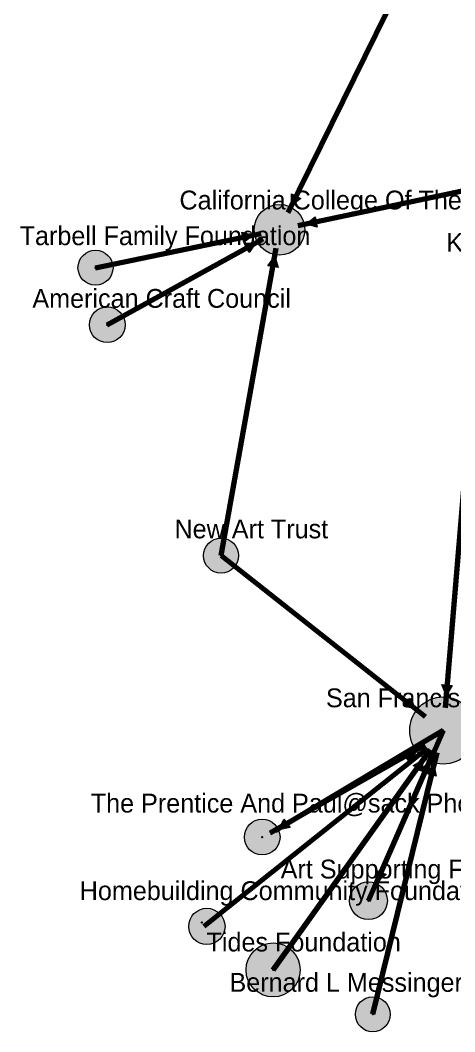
# Model space of a CAD drawing. Header units: millimetres. Extents: x -17.3 to 32.9, y -10.4 to 22.9.
# Drawn here: x -4.18 to 1.06, y -5.93 to 6.25 of the extents above; entities that cross this region are included whole.
import ezdxf

# ---------------------------------------------------------------- set-up
doc = ezdxf.new("R2010")
doc.units = ezdxf.units.MM
doc.header["$MEASUREMENT"] = 0
for name, color, linetype, true_color in [('links', 7, 'Continuous', 0x000000), ('node border', 7, 'Continuous', 0x000000), ('node centers', 7, 'Continuous', 0x000000), ('other_nodefills', 7, 'Continuous', 0x000000), ('SF_nodefills', 7, 'Continuous', 0x000000), ('text', 7, 'Continuous', 0x000000)]:
    doc.layers.add(name, color=color, linetype=linetype, true_color=true_color)

msp = doc.modelspace()

# ---------------------------------------------------------------- hatches: boundary and pattern name
at = {"layer": 'other_nodefills', "true_color": 0xb2b2b2, "extrusion": (0, 0, -1)}
for points in [[(0.911, 4.018), (0.912, 4.158), (0.799, 4.103)], [(0.736, 3.793), (0.626, 3.88), (0.6, 3.757)], [(1.374, 3.659), (1.485, 3.572), (1.51, 3.695)], [(1.34, 3.568), (1.42, 3.452), (1.481, 3.562)], [(1.112, 3.405), (1.073, 3.27), (1.197, 3.292)], [(-0.954, -1.882), (-0.901, -1.751), (-1.027, -1.761)], [(-0.584, -2.042), (-0.446, -2.014), (-0.524, -1.915)], [(-0.578, -2.56), (-0.515, -2.686), (-0.439, -2.586)], [(-0.584, -2.569), (-0.525, -2.696), (-0.447, -2.598)], [(-0.678, -2.656), (-0.659, -2.796), (-0.555, -2.725)], [(-0.742, -2.692), (-0.747, -2.833), (-0.633, -2.781)], [(-0.806, -2.715), (-0.834, -2.854), (-0.712, -2.82)], [(1.064, -3.5), (1.004, -3.373), (0.926, -3.472)], [(-0.121, -4.128), (-0.115, -3.987), (-0.23, -4.039)]]:
    msp.add_hatch(color=253, dxfattribs=at).paths.add_polyline_path(points, flags=0)
at = {"layer": 'other_nodefills', "true_color": 0xb2b2b2}
for points in [[(-3.062, 3.267), (-3.062, 3.272), (-3.063, 3.278), (-3.063, 3.283), (-3.063, 3.288), (-3.064, 3.294), (-3.065, 3.299), (-3.066, 3.304), (-3.067, 3.309), (-3.068, 3.315), (-3.069, 3.32), (-3.07, 3.325), (-3.072, 3.33), (-3.073, 3.335), (-3.075, 3.339), (-3.077, 3.344), (-3.079, 3.349), (-3.081, 3.354), (-3.083, 3.358), (-3.085, 3.363), (-3.088, 3.367), (-3.09, 3.372), (-3.093, 3.376), (-3.095, 3.381), (-3.098, 3.385), (-3.101, 3.389), (-3.104, 3.393), (-3.107, 3.397), (-3.11, 3.401), (-3.114, 3.405), (-3.117, 3.409), (-3.12, 3.412), (-3.124, 3.416), (-3.128, 3.42), (-3.131, 3.423), (-3.135, 3.426), (-3.139, 3.43), (-3.143, 3.433), (-3.147, 3.436), (-3.151, 3.439), (-3.155, 3.442), (-3.159, 3.445), (-3.164, 3.447), (-3.168, 3.45), (-3.172, 3.452), (-3.177, 3.455), (-3.182, 3.457), (-3.186, 3.459), (-3.191, 3.461), (-3.196, 3.463), (-3.2, 3.465), (-3.205, 3.467), (-3.21, 3.468), (-3.215, 3.47), (-3.22, 3.471), (-3.225, 3.472), (-3.23, 3.473), (-3.236, 3.474), (-3.241, 3.475), (-3.246, 3.476), (-3.251, 3.477), (-3.257, 3.477), (-3.262, 3.477), (-3.268, 3.478), (-3.273, 3.478), (-3.278, 3.478), (-3.284, 3.477), (-3.289, 3.477), (-3.294, 3.477), (-3.3, 3.476), (-3.305, 3.475), (-3.31, 3.474), (-3.315, 3.473), (-3.321, 3.472), (-3.326, 3.471), (-3.331, 3.47), (-3.336, 3.468), (-3.341, 3.467), (-3.345, 3.465), (-3.35, 3.463), (-3.355, 3.461), (-3.36, 3.459), (-3.364, 3.457), (-3.369, 3.455), (-3.373, 3.452), (-3.378, 3.45), (-3.382, 3.447), (-3.387, 3.445), (-3.391, 3.442), (-3.395, 3.439), (-3.399, 3.436), (-3.403, 3.433), (-3.407, 3.43), (-3.411, 3.426), (-3.415, 3.423), (-3.418, 3.42), (-3.422, 3.416), (-3.425, 3.412), (-3.429, 3.409), (-3.432, 3.405), (-3.436, 3.401), (-3.439, 3.397), (-3.442, 3.393), (-3.445, 3.389), (-3.448, 3.385), (-3.45, 3.381), (-3.453, 3.376), (-3.456, 3.372), (-3.458, 3.367), (-3.461, 3.363), (-3.463, 3.358), (-3.465, 3.354), (-3.467, 3.349), (-3.469, 3.344), (-3.471, 3.339), (-3.473, 3.335), (-3.474, 3.33), (-3.476, 3.325), (-3.477, 3.32), (-3.478, 3.315), (-3.479, 3.309), (-3.48, 3.304), (-3.481, 3.299), (-3.482, 3.294), (-3.483, 3.288), (-3.483, 3.283), (-3.483, 3.278), (-3.484, 3.272), (-3.484, 3.267), (-3.484, 3.261), (-3.483, 3.256), (-3.483, 3.251), (-3.483, 3.245), (-3.482, 3.24), (-3.481, 3.235), (-3.48, 3.23), (-3.479, 3.224), (-3.478, 3.219), (-3.477, 3.214), (-3.476, 3.209), (-3.474, 3.204), (-3.473, 3.199), (-3.471, 3.195), (-3.469, 3.19), (-3.467, 3.185), (-3.465, 3.18), (-3.463, 3.176), (-3.461, 3.171), (-3.458, 3.167), (-3.456, 3.162), (-3.453, 3.158), (-3.45, 3.153), (-3.448, 3.149), (-3.445, 3.145), (-3.442, 3.141), (-3.439, 3.137), (-3.436, 3.133), (-3.432, 3.129), (-3.429, 3.125), (-3.425, 3.122), (-3.422, 3.118), (-3.418, 3.115), (-3.415, 3.111), (-3.411, 3.108), (-3.407, 3.104), (-3.403, 3.101), (-3.399, 3.098), (-3.395, 3.095), (-3.391, 3.092), (-3.387, 3.09), (-3.382, 3.087), (-3.378, 3.084), (-3.373, 3.082), (-3.369, 3.079), (-3.364, 3.077), (-3.36, 3.075), (-3.355, 3.073), (-3.35, 3.071), (-3.345, 3.069), (-3.341, 3.067), (-3.336, 3.066), (-3.331, 3.064), (-3.326, 3.063), (-3.321, 3.062), (-3.315, 3.061), (-3.31, 3.06), (-3.305, 3.059), (-3.3, 3.058), (-3.294, 3.057), (-3.289, 3.057), (-3.284, 3.057), (-3.278, 3.056), (-3.273, 3.056), (-3.268, 3.056), (-3.262, 3.057), (-3.257, 3.057), (-3.251, 3.057), (-3.246, 3.058), (-3.241, 3.059), (-3.236, 3.06), (-3.23, 3.061), (-3.225, 3.062), (-3.22, 3.063), (-3.215, 3.064), (-3.21, 3.066), (-3.205, 3.067), (-3.2, 3.069), (-3.196, 3.071), (-3.191, 3.073), (-3.186, 3.075), (-3.182, 3.077), (-3.177, 3.079), (-3.172, 3.082), (-3.168, 3.084), (-3.164, 3.087), (-3.159, 3.09), (-3.155, 3.092), (-3.151, 3.095), (-3.147, 3.098), (-3.143, 3.101), (-3.139, 3.104), (-3.135, 3.108), (-3.131, 3.111), (-3.128, 3.115), (-3.124, 3.118), (-3.12, 3.122), (-3.117, 3.125), (-3.114, 3.129), (-3.11, 3.133), (-3.107, 3.137), (-3.104, 3.141), (-3.101, 3.145), (-3.098, 3.149), (-3.095, 3.153), (-3.093, 3.158), (-3.09, 3.162), (-3.088, 3.167), (-3.085, 3.171), (-3.083, 3.176), (-3.081, 3.18), (-3.079, 3.185), (-3.077, 3.19), (-3.075, 3.195), (-3.073, 3.199), (-3.072, 3.204), (-3.07, 3.209), (-3.069, 3.214), (-3.068, 3.219), (-3.067, 3.224), (-3.066, 3.23), (-3.065, 3.235), (-3.064, 3.24), (-3.063, 3.245), (-3.063, 3.251), (-3.063, 3.256), (-3.062, 3.261)], [(-2.915, 2.581), (-2.915, 2.587), (-2.916, 2.592), (-2.916, 2.598), (-2.916, 2.603), (-2.917, 2.609), (-2.918, 2.614), (-2.919, 2.619), (-2.92, 2.625), (-2.921, 2.63), (-2.922, 2.635), (-2.923, 2.64), (-2.925, 2.645), (-2.927, 2.65), (-2.928, 2.655), (-2.93, 2.66), (-2.932, 2.665), (-2.934, 2.67), (-2.937, 2.675), (-2.939, 2.679), (-2.941, 2.684), (-2.944, 2.688), (-2.946, 2.693), (-2.949, 2.697), (-2.952, 2.702), (-2.955, 2.706), (-2.958, 2.71), (-2.961, 2.714), (-2.964, 2.718), (-2.968, 2.722), (-2.971, 2.726), (-2.975, 2.73), (-2.978, 2.734), (-2.982, 2.737), (-2.986, 2.741), (-2.99, 2.744), (-2.994, 2.747), (-2.998, 2.751), (-3.002, 2.754), (-3.006, 2.757), (-3.01, 2.76), (-3.015, 2.763), (-3.019, 2.765), (-3.023, 2.768), (-3.028, 2.771), (-3.033, 2.773), (-3.037, 2.775), (-3.042, 2.778), (-3.047, 2.78), (-3.052, 2.782), (-3.057, 2.784), (-3.062, 2.785), (-3.067, 2.787), (-3.072, 2.789), (-3.077, 2.79), (-3.082, 2.791), (-3.087, 2.792), (-3.093, 2.793), (-3.098, 2.794), (-3.103, 2.795), (-3.109, 2.796), (-3.114, 2.796), (-3.12, 2.796), (-3.125, 2.797), (-3.131, 2.797), (-3.136, 2.797), (-3.142, 2.796), (-3.147, 2.796), (-3.153, 2.796), (-3.158, 2.795), (-3.163, 2.794), (-3.169, 2.793), (-3.174, 2.792), (-3.179, 2.791), (-3.185, 2.79), (-3.19, 2.789), (-3.195, 2.787), (-3.2, 2.785), (-3.205, 2.784), (-3.21, 2.782), (-3.215, 2.78), (-3.219, 2.778), (-3.224, 2.775), (-3.229, 2.773), (-3.233, 2.771), (-3.238, 2.768), (-3.242, 2.765), (-3.247, 2.763), (-3.251, 2.76), (-3.255, 2.757), (-3.26, 2.754), (-3.264, 2.751), (-3.268, 2.747), (-3.272, 2.744), (-3.275, 2.741), (-3.279, 2.737), (-3.283, 2.734), (-3.287, 2.73), (-3.29, 2.726), (-3.294, 2.722), (-3.297, 2.718), (-3.3, 2.714), (-3.303, 2.71), (-3.306, 2.706), (-3.309, 2.702), (-3.312, 2.697), (-3.315, 2.693), (-3.317, 2.688), (-3.32, 2.684), (-3.322, 2.679), (-3.325, 2.675), (-3.327, 2.67), (-3.329, 2.665), (-3.331, 2.66), (-3.333, 2.655), (-3.335, 2.65), (-3.336, 2.645), (-3.338, 2.64), (-3.339, 2.635), (-3.341, 2.63), (-3.342, 2.625), (-3.343, 2.619), (-3.344, 2.614), (-3.344, 2.609), (-3.345, 2.603), (-3.345, 2.598), (-3.346, 2.592), (-3.346, 2.587), (-3.346, 2.581), (-3.346, 2.576), (-3.346, 2.57), (-3.345, 2.565), (-3.345, 2.559), (-3.344, 2.554), (-3.344, 2.549), (-3.343, 2.543), (-3.342, 2.538), (-3.341, 2.533), (-3.339, 2.528), (-3.338, 2.522), (-3.336, 2.517), (-3.335, 2.512), (-3.333, 2.507), (-3.331, 2.502), (-3.329, 2.497), (-3.327, 2.493), (-3.325, 2.488), (-3.322, 2.483), (-3.32, 2.479), (-3.317, 2.474), (-3.315, 2.47), (-3.312, 2.465), (-3.309, 2.461), (-3.306, 2.457), (-3.303, 2.452), (-3.3, 2.448), (-3.297, 2.444), (-3.294, 2.44), (-3.29, 2.437), (-3.287, 2.433), (-3.283, 2.429), (-3.279, 2.425), (-3.275, 2.422), (-3.272, 2.418), (-3.268, 2.415), (-3.264, 2.412), (-3.26, 2.409), (-3.255, 2.406), (-3.251, 2.403), (-3.247, 2.4), (-3.242, 2.397), (-3.238, 2.395), (-3.233, 2.392), (-3.229, 2.39), (-3.224, 2.387), (-3.219, 2.385), (-3.215, 2.383), (-3.21, 2.381), (-3.205, 2.379), (-3.2, 2.377), (-3.195, 2.376), (-3.19, 2.374), (-3.185, 2.373), (-3.179, 2.372), (-3.174, 2.37), (-3.169, 2.369), (-3.163, 2.369), (-3.158, 2.368), (-3.153, 2.367), (-3.147, 2.367), (-3.142, 2.366), (-3.136, 2.366), (-3.131, 2.366), (-3.125, 2.366), (-3.12, 2.366), (-3.114, 2.367), (-3.109, 2.367), (-3.103, 2.368), (-3.098, 2.369), (-3.093, 2.369), (-3.087, 2.37), (-3.082, 2.372), (-3.077, 2.373), (-3.072, 2.374), (-3.067, 2.376), (-3.062, 2.377), (-3.057, 2.379), (-3.052, 2.381), (-3.047, 2.383), (-3.042, 2.385), (-3.037, 2.387), (-3.033, 2.39), (-3.028, 2.392), (-3.023, 2.395), (-3.019, 2.397), (-3.015, 2.4), (-3.01, 2.403), (-3.006, 2.406), (-3.002, 2.409), (-2.998, 2.412), (-2.994, 2.415), (-2.99, 2.418), (-2.986, 2.422), (-2.982, 2.425), (-2.978, 2.429), (-2.975, 2.433), (-2.971, 2.437), (-2.968, 2.44), (-2.964, 2.444), (-2.961, 2.448), (-2.958, 2.452), (-2.955, 2.457), (-2.952, 2.461), (-2.949, 2.465), (-2.946, 2.47), (-2.944, 2.474), (-2.941, 2.479), (-2.939, 2.483), (-2.937, 2.488), (-2.934, 2.493), (-2.932, 2.497), (-2.93, 2.502), (-2.928, 2.507), (-2.927, 2.512), (-2.925, 2.517), (-2.923, 2.522), (-2.922, 2.528), (-2.921, 2.533), (-2.92, 2.538), (-2.919, 2.543), (-2.918, 2.549), (-2.917, 2.554), (-2.916, 2.559), (-2.916, 2.565), (-2.916, 2.57), (-2.915, 2.576)], [(-1.712, -4.664), (-1.712, -4.659), (-1.712, -4.653), (-1.712, -4.648), (-1.713, -4.642), (-1.713, -4.636), (-1.714, -4.631), (-1.715, -4.626), (-1.716, -4.62), (-1.717, -4.615), (-1.719, -4.61), (-1.72, -4.604), (-1.722, -4.599), (-1.723, -4.594), (-1.725, -4.589), (-1.727, -4.584), (-1.729, -4.579), (-1.731, -4.574), (-1.733, -4.569), (-1.736, -4.564), (-1.738, -4.56), (-1.741, -4.555), (-1.743, -4.551), (-1.746, -4.546), (-1.749, -4.542), (-1.752, -4.537), (-1.755, -4.533), (-1.758, -4.529), (-1.762, -4.525), (-1.765, -4.521), (-1.769, -4.517), (-1.772, -4.513), (-1.776, -4.509), (-1.78, -4.505), (-1.784, -4.502), (-1.787, -4.498), (-1.792, -4.495), (-1.796, -4.492), (-1.8, -4.488), (-1.804, -4.485), (-1.808, -4.482), (-1.813, -4.479), (-1.817, -4.477), (-1.822, -4.474), (-1.827, -4.471), (-1.831, -4.469), (-1.836, -4.466), (-1.841, -4.464), (-1.846, -4.462), (-1.851, -4.46), (-1.856, -4.458), (-1.861, -4.456), (-1.866, -4.455), (-1.871, -4.453), (-1.876, -4.452), (-1.882, -4.45), (-1.887, -4.449), (-1.892, -4.448), (-1.898, -4.447), (-1.903, -4.447), (-1.909, -4.446), (-1.914, -4.445), (-1.92, -4.445), (-1.926, -4.445), (-1.931, -4.445), (-1.937, -4.445), (-1.942, -4.445), (-1.948, -4.445), (-1.954, -4.446), (-1.959, -4.447), (-1.965, -4.447), (-1.97, -4.448), (-1.975, -4.449), (-1.981, -4.45), (-1.986, -4.452), (-1.991, -4.453), (-1.996, -4.455), (-2.002, -4.456), (-2.007, -4.458), (-2.012, -4.46), (-2.017, -4.462), (-2.021, -4.464), (-2.026, -4.466), (-2.031, -4.469), (-2.036, -4.471), (-2.04, -4.474), (-2.045, -4.477), (-2.049, -4.479), (-2.054, -4.482), (-2.058, -4.485), (-2.062, -4.488), (-2.067, -4.492), (-2.071, -4.495), (-2.075, -4.498), (-2.079, -4.502), (-2.083, -4.505), (-2.086, -4.509), (-2.09, -4.513), (-2.094, -4.517), (-2.097, -4.521), (-2.1, -4.525), (-2.104, -4.529), (-2.107, -4.533), (-2.11, -4.537), (-2.113, -4.542), (-2.116, -4.546), (-2.119, -4.551), (-2.121, -4.555), (-2.124, -4.56), (-2.127, -4.564), (-2.129, -4.569), (-2.131, -4.574), (-2.133, -4.579), (-2.135, -4.584), (-2.137, -4.589), (-2.139, -4.594), (-2.141, -4.599), (-2.142, -4.604), (-2.144, -4.61), (-2.145, -4.615), (-2.146, -4.62), (-2.147, -4.626), (-2.148, -4.631), (-2.149, -4.636), (-2.149, -4.642), (-2.15, -4.648), (-2.15, -4.653), (-2.15, -4.659), (-2.151, -4.664), (-2.15, -4.67), (-2.15, -4.676), (-2.15, -4.681), (-2.149, -4.687), (-2.149, -4.692), (-2.148, -4.698), (-2.147, -4.703), (-2.146, -4.709), (-2.145, -4.714), (-2.144, -4.719), (-2.142, -4.724), (-2.141, -4.73), (-2.139, -4.735), (-2.137, -4.74), (-2.135, -4.745), (-2.133, -4.75), (-2.131, -4.755), (-2.129, -4.759), (-2.127, -4.764), (-2.124, -4.769), (-2.121, -4.774), (-2.119, -4.778), (-2.116, -4.783), (-2.113, -4.787), (-2.11, -4.791), (-2.107, -4.796), (-2.104, -4.8), (-2.1, -4.804), (-2.097, -4.808), (-2.094, -4.812), (-2.09, -4.816), (-2.086, -4.819), (-2.083, -4.823), (-2.079, -4.827), (-2.075, -4.83), (-2.071, -4.834), (-2.067, -4.837), (-2.062, -4.84), (-2.058, -4.843), (-2.054, -4.846), (-2.049, -4.849), (-2.045, -4.852), (-2.04, -4.855), (-2.036, -4.857), (-2.031, -4.86), (-2.026, -4.862), (-2.021, -4.864), (-2.017, -4.866), (-2.012, -4.868), (-2.007, -4.87), (-2.002, -4.872), (-1.996, -4.874), (-1.991, -4.875), (-1.986, -4.877), (-1.981, -4.878), (-1.975, -4.879), (-1.97, -4.88), (-1.965, -4.881), (-1.959, -4.882), (-1.954, -4.883), (-1.948, -4.883), (-1.942, -4.883), (-1.937, -4.884), (-1.931, -4.884), (-1.926, -4.884), (-1.92, -4.883), (-1.914, -4.883), (-1.909, -4.883), (-1.903, -4.882), (-1.898, -4.881), (-1.892, -4.88), (-1.887, -4.879), (-1.882, -4.878), (-1.876, -4.877), (-1.871, -4.875), (-1.866, -4.874), (-1.861, -4.872), (-1.856, -4.87), (-1.851, -4.868), (-1.846, -4.866), (-1.841, -4.864), (-1.836, -4.862), (-1.831, -4.86), (-1.827, -4.857), (-1.822, -4.855), (-1.817, -4.852), (-1.813, -4.849), (-1.808, -4.846), (-1.804, -4.843), (-1.8, -4.84), (-1.796, -4.837), (-1.792, -4.834), (-1.787, -4.83), (-1.784, -4.827), (-1.78, -4.823), (-1.776, -4.819), (-1.772, -4.816), (-1.769, -4.812), (-1.765, -4.808), (-1.762, -4.804), (-1.758, -4.8), (-1.755, -4.796), (-1.752, -4.791), (-1.749, -4.787), (-1.746, -4.783), (-1.743, -4.778), (-1.741, -4.774), (-1.738, -4.769), (-1.736, -4.764), (-1.733, -4.759), (-1.731, -4.755), (-1.729, -4.75), (-1.727, -4.745), (-1.725, -4.74), (-1.723, -4.735), (-1.722, -4.73), (-1.72, -4.724), (-1.719, -4.719), (-1.717, -4.714), (-1.716, -4.709), (-1.715, -4.703), (-1.714, -4.698), (-1.713, -4.692), (-1.713, -4.687), (-1.712, -4.681), (-1.712, -4.676), (-1.712, -4.67)], [(0.279, -5.722), (0.279, -5.717), (0.279, -5.711), (0.279, -5.706), (0.278, -5.701), (0.277, -5.695), (0.277, -5.69), (0.276, -5.685), (0.275, -5.68), (0.274, -5.675), (0.273, -5.67), (0.271, -5.665), (0.27, -5.66), (0.268, -5.655), (0.266, -5.65), (0.265, -5.645), (0.263, -5.641), (0.261, -5.636), (0.258, -5.631), (0.256, -5.627), (0.254, -5.622), (0.251, -5.618), (0.249, -5.613), (0.246, -5.609), (0.243, -5.605), (0.24, -5.601), (0.237, -5.597), (0.234, -5.593), (0.231, -5.589), (0.228, -5.585), (0.225, -5.581), (0.221, -5.577), (0.218, -5.574), (0.214, -5.57), (0.21, -5.567), (0.207, -5.564), (0.203, -5.56), (0.199, -5.557), (0.195, -5.554), (0.191, -5.551), (0.187, -5.548), (0.182, -5.545), (0.178, -5.543), (0.174, -5.54), (0.169, -5.538), (0.165, -5.535), (0.16, -5.533), (0.156, -5.531), (0.151, -5.529), (0.146, -5.527), (0.141, -5.525), (0.137, -5.523), (0.132, -5.522), (0.127, -5.52), (0.122, -5.519), (0.117, -5.518), (0.112, -5.517), (0.106, -5.516), (0.101, -5.515), (0.096, -5.514), (0.091, -5.513), (0.085, -5.513), (0.08, -5.513), (0.075, -5.512), (0.069, -5.512), (0.064, -5.512), (0.058, -5.513), (0.053, -5.513), (0.048, -5.513), (0.043, -5.514), (0.037, -5.515), (0.032, -5.516), (0.027, -5.517), (0.022, -5.518), (0.017, -5.519), (0.012, -5.52), (0.007, -5.522), (0.002, -5.523), (-0.003, -5.525), (-0.008, -5.527), (-0.012, -5.529), (-0.017, -5.531), (-0.022, -5.533), (-0.026, -5.535), (-0.031, -5.538), (-0.035, -5.54), (-0.04, -5.543), (-0.044, -5.545), (-0.048, -5.548), (-0.052, -5.551), (-0.056, -5.554), (-0.06, -5.557), (-0.064, -5.56), (-0.068, -5.564), (-0.072, -5.567), (-0.076, -5.57), (-0.079, -5.574), (-0.083, -5.577), (-0.086, -5.581), (-0.089, -5.585), (-0.093, -5.589), (-0.096, -5.593), (-0.099, -5.597), (-0.102, -5.601), (-0.105, -5.605), (-0.108, -5.609), (-0.11, -5.613), (-0.113, -5.618), (-0.115, -5.622), (-0.118, -5.627), (-0.12, -5.631), (-0.122, -5.636), (-0.124, -5.641), (-0.126, -5.645), (-0.128, -5.65), (-0.13, -5.655), (-0.131, -5.66), (-0.133, -5.665), (-0.134, -5.67), (-0.135, -5.675), (-0.136, -5.68), (-0.137, -5.685), (-0.138, -5.69), (-0.139, -5.695), (-0.14, -5.701), (-0.14, -5.706), (-0.14, -5.711), (-0.141, -5.717), (-0.141, -5.722), (-0.141, -5.728), (-0.14, -5.733), (-0.14, -5.738), (-0.14, -5.744), (-0.139, -5.749), (-0.138, -5.754), (-0.137, -5.759), (-0.136, -5.764), (-0.135, -5.77), (-0.134, -5.775), (-0.133, -5.78), (-0.131, -5.785), (-0.13, -5.789), (-0.128, -5.794), (-0.126, -5.799), (-0.124, -5.804), (-0.122, -5.809), (-0.12, -5.813), (-0.118, -5.818), (-0.115, -5.822), (-0.113, -5.827), (-0.11, -5.831), (-0.108, -5.835), (-0.105, -5.84), (-0.102, -5.844), (-0.099, -5.848), (-0.096, -5.852), (-0.093, -5.856), (-0.089, -5.86), (-0.086, -5.863), (-0.083, -5.867), (-0.079, -5.871), (-0.076, -5.874), (-0.072, -5.878), (-0.068, -5.881), (-0.064, -5.884), (-0.06, -5.887), (-0.056, -5.89), (-0.052, -5.893), (-0.048, -5.896), (-0.044, -5.899), (-0.04, -5.902), (-0.035, -5.904), (-0.031, -5.907), (-0.026, -5.909), (-0.022, -5.911), (-0.017, -5.914), (-0.012, -5.916), (-0.008, -5.918), (-0.003, -5.919), (0.002, -5.921), (0.007, -5.923), (0.012, -5.924), (0.017, -5.926), (0.022, -5.927), (0.027, -5.928), (0.032, -5.929), (0.037, -5.93), (0.043, -5.93), (0.048, -5.931), (0.053, -5.932), (0.058, -5.932), (0.064, -5.932), (0.069, -5.932), (0.075, -5.932), (0.08, -5.932), (0.085, -5.932), (0.091, -5.931), (0.096, -5.93), (0.101, -5.93), (0.106, -5.929), (0.112, -5.928), (0.117, -5.927), (0.122, -5.926), (0.127, -5.924), (0.132, -5.923), (0.137, -5.921), (0.141, -5.919), (0.146, -5.918), (0.151, -5.916), (0.156, -5.914), (0.16, -5.911), (0.165, -5.909), (0.169, -5.907), (0.174, -5.904), (0.178, -5.902), (0.182, -5.899), (0.187, -5.896), (0.191, -5.893), (0.195, -5.89), (0.199, -5.887), (0.203, -5.884), (0.207, -5.881), (0.21, -5.878), (0.214, -5.874), (0.218, -5.871), (0.221, -5.867), (0.225, -5.863), (0.228, -5.86), (0.231, -5.856), (0.234, -5.852), (0.237, -5.848), (0.24, -5.844), (0.243, -5.84), (0.246, -5.835), (0.249, -5.831), (0.251, -5.827), (0.254, -5.822), (0.256, -5.818), (0.258, -5.813), (0.261, -5.809), (0.263, -5.804), (0.265, -5.799), (0.266, -5.794), (0.268, -5.789), (0.27, -5.785), (0.271, -5.78), (0.273, -5.775), (0.274, -5.77), (0.275, -5.764), (0.276, -5.759), (0.277, -5.754), (0.277, -5.749), (0.278, -5.744), (0.279, -5.738), (0.279, -5.733), (0.279, -5.728)]]:
    msp.add_hatch(color=253, dxfattribs=at).paths.add_polyline_path(points, flags=0)
at = {"layer": 'SF_nodefills', "true_color": 0xff8b00}
for points in [[(-0.75, 3.725), (-0.75, 3.733), (-0.751, 3.741), (-0.751, 3.749), (-0.752, 3.757), (-0.753, 3.764), (-0.754, 3.772), (-0.755, 3.779), (-0.756, 3.787), (-0.758, 3.794), (-0.76, 3.801), (-0.762, 3.809), (-0.764, 3.816), (-0.766, 3.823), (-0.769, 3.83), (-0.771, 3.837), (-0.774, 3.844), (-0.777, 3.851), (-0.78, 3.857), (-0.784, 3.864), (-0.787, 3.871), (-0.791, 3.877), (-0.794, 3.883), (-0.798, 3.89), (-0.802, 3.896), (-0.806, 3.902), (-0.811, 3.908), (-0.815, 3.913), (-0.82, 3.919), (-0.824, 3.925), (-0.829, 3.93), (-0.834, 3.936), (-0.839, 3.941), (-0.845, 3.946), (-0.85, 3.951), (-0.855, 3.956), (-0.861, 3.96), (-0.867, 3.965), (-0.873, 3.97), (-0.879, 3.974), (-0.885, 3.978), (-0.891, 3.982), (-0.897, 3.986), (-0.903, 3.99), (-0.91, 3.993), (-0.916, 3.997), (-0.923, 4), (-0.93, 4.003), (-0.936, 4.006), (-0.943, 4.009), (-0.95, 4.012), (-0.957, 4.014), (-0.964, 4.016), (-0.972, 4.018), (-0.979, 4.02), (-0.986, 4.022), (-0.994, 4.024), (-1.001, 4.025), (-1.009, 4.027), (-1.016, 4.028), (-1.024, 4.028), (-1.031, 4.029), (-1.039, 4.03), (-1.047, 4.03), (-1.055, 4.03), (-1.063, 4.03), (-1.071, 4.03), (-1.078, 4.029), (-1.086, 4.028), (-1.094, 4.028), (-1.101, 4.027), (-1.109, 4.025), (-1.116, 4.024), (-1.124, 4.022), (-1.131, 4.02), (-1.138, 4.018), (-1.146, 4.016), (-1.153, 4.014), (-1.16, 4.012), (-1.167, 4.009), (-1.174, 4.006), (-1.18, 4.003), (-1.187, 4), (-1.194, 3.997), (-1.2, 3.993), (-1.207, 3.99), (-1.213, 3.986), (-1.219, 3.982), (-1.225, 3.978), (-1.231, 3.974), (-1.237, 3.97), (-1.243, 3.965), (-1.249, 3.96), (-1.254, 3.956), (-1.26, 3.951), (-1.265, 3.946), (-1.27, 3.941), (-1.276, 3.936), (-1.281, 3.93), (-1.285, 3.925), (-1.29, 3.919), (-1.295, 3.913), (-1.299, 3.908), (-1.304, 3.902), (-1.308, 3.896), (-1.312, 3.89), (-1.316, 3.883), (-1.319, 3.877), (-1.323, 3.871), (-1.326, 3.864), (-1.33, 3.857), (-1.333, 3.851), (-1.336, 3.844), (-1.339, 3.837), (-1.341, 3.83), (-1.344, 3.823), (-1.346, 3.816), (-1.348, 3.809), (-1.35, 3.801), (-1.352, 3.794), (-1.354, 3.787), (-1.355, 3.779), (-1.356, 3.772), (-1.357, 3.764), (-1.358, 3.757), (-1.359, 3.749), (-1.359, 3.741), (-1.36, 3.733), (-1.36, 3.725), (-1.36, 3.717), (-1.359, 3.71), (-1.359, 3.702), (-1.358, 3.694), (-1.357, 3.687), (-1.356, 3.679), (-1.355, 3.671), (-1.354, 3.664), (-1.352, 3.657), (-1.35, 3.649), (-1.348, 3.642), (-1.346, 3.635), (-1.344, 3.628), (-1.341, 3.621), (-1.339, 3.614), (-1.336, 3.607), (-1.333, 3.6), (-1.33, 3.593), (-1.326, 3.587), (-1.323, 3.58), (-1.319, 3.574), (-1.316, 3.567), (-1.312, 3.561), (-1.308, 3.555), (-1.304, 3.549), (-1.299, 3.543), (-1.295, 3.537), (-1.29, 3.531), (-1.285, 3.526), (-1.281, 3.52), (-1.276, 3.515), (-1.27, 3.51), (-1.265, 3.505), (-1.26, 3.5), (-1.254, 3.495), (-1.249, 3.49), (-1.243, 3.486), (-1.237, 3.481), (-1.231, 3.477), (-1.225, 3.473), (-1.219, 3.469), (-1.213, 3.465), (-1.207, 3.461), (-1.2, 3.457), (-1.194, 3.454), (-1.187, 3.451), (-1.18, 3.447), (-1.174, 3.444), (-1.167, 3.442), (-1.16, 3.439), (-1.153, 3.437), (-1.146, 3.434), (-1.138, 3.432), (-1.131, 3.43), (-1.124, 3.428), (-1.116, 3.427), (-1.109, 3.425), (-1.101, 3.424), (-1.094, 3.423), (-1.086, 3.422), (-1.078, 3.421), (-1.071, 3.421), (-1.063, 3.421), (-1.055, 3.42), (-1.047, 3.421), (-1.039, 3.421), (-1.031, 3.421), (-1.024, 3.422), (-1.016, 3.423), (-1.009, 3.424), (-1.001, 3.425), (-0.994, 3.427), (-0.986, 3.428), (-0.979, 3.43), (-0.972, 3.432), (-0.964, 3.434), (-0.957, 3.437), (-0.95, 3.439), (-0.943, 3.442), (-0.936, 3.444), (-0.93, 3.447), (-0.923, 3.451), (-0.916, 3.454), (-0.91, 3.457), (-0.903, 3.461), (-0.897, 3.465), (-0.891, 3.469), (-0.885, 3.473), (-0.879, 3.477), (-0.873, 3.481), (-0.867, 3.486), (-0.861, 3.49), (-0.855, 3.495), (-0.85, 3.5), (-0.845, 3.505), (-0.839, 3.51), (-0.834, 3.515), (-0.829, 3.52), (-0.824, 3.526), (-0.82, 3.531), (-0.815, 3.537), (-0.811, 3.543), (-0.806, 3.549), (-0.802, 3.555), (-0.798, 3.561), (-0.794, 3.567), (-0.791, 3.574), (-0.787, 3.58), (-0.784, 3.587), (-0.78, 3.593), (-0.777, 3.6), (-0.774, 3.607), (-0.771, 3.614), (-0.769, 3.621), (-0.766, 3.628), (-0.764, 3.635), (-0.762, 3.642), (-0.76, 3.649), (-0.758, 3.657), (-0.756, 3.664), (-0.755, 3.671), (-0.754, 3.679), (-0.753, 3.687), (-0.752, 3.694), (-0.751, 3.702), (-0.751, 3.71), (-0.75, 3.717)], [(-1.548, -0.198), (-1.548, -0.192), (-1.549, -0.187), (-1.549, -0.181), (-1.549, -0.176), (-1.55, -0.171), (-1.551, -0.165), (-1.552, -0.16), (-1.553, -0.155), (-1.554, -0.15), (-1.555, -0.145), (-1.556, -0.14), (-1.558, -0.135), (-1.559, -0.13), (-1.561, -0.125), (-1.563, -0.12), (-1.565, -0.116), (-1.567, -0.111), (-1.569, -0.106), (-1.571, -0.102), (-1.574, -0.097), (-1.576, -0.093), (-1.579, -0.088), (-1.582, -0.084), (-1.584, -0.08), (-1.587, -0.076), (-1.59, -0.071), (-1.593, -0.067), (-1.596, -0.063), (-1.6, -0.06), (-1.603, -0.056), (-1.607, -0.052), (-1.61, -0.049), (-1.614, -0.045), (-1.617, -0.042), (-1.621, -0.038), (-1.625, -0.035), (-1.629, -0.032), (-1.633, -0.029), (-1.637, -0.026), (-1.641, -0.023), (-1.645, -0.02), (-1.65, -0.017), (-1.654, -0.015), (-1.659, -0.012), (-1.663, -0.01), (-1.668, -0.008), (-1.672, -0.005), (-1.677, -0.003), (-1.682, -0.001), (-1.687, 0), (-1.691, 0.002), (-1.696, 0.004), (-1.701, 0.005), (-1.706, 0.007), (-1.711, 0.008), (-1.716, 0.009), (-1.722, 0.01), (-1.727, 0.011), (-1.732, 0.011), (-1.737, 0.012), (-1.743, 0.013), (-1.748, 0.013), (-1.753, 0.013), (-1.759, 0.013), (-1.764, 0.013), (-1.77, 0.013), (-1.775, 0.013), (-1.78, 0.012), (-1.786, 0.011), (-1.791, 0.011), (-1.796, 0.01), (-1.801, 0.009), (-1.807, 0.008), (-1.812, 0.007), (-1.817, 0.005), (-1.822, 0.004), (-1.827, 0.002), (-1.831, 0), (-1.836, -0.001), (-1.841, -0.003), (-1.846, -0.005), (-1.85, -0.008), (-1.855, -0.01), (-1.859, -0.012), (-1.864, -0.015), (-1.868, -0.017), (-1.873, -0.02), (-1.877, -0.023), (-1.881, -0.026), (-1.885, -0.029), (-1.889, -0.032), (-1.893, -0.035), (-1.897, -0.038), (-1.901, -0.042), (-1.904, -0.045), (-1.908, -0.049), (-1.912, -0.052), (-1.915, -0.056), (-1.918, -0.06), (-1.922, -0.063), (-1.925, -0.067), (-1.928, -0.071), (-1.931, -0.076), (-1.934, -0.08), (-1.937, -0.084), (-1.939, -0.088), (-1.942, -0.093), (-1.944, -0.097), (-1.947, -0.102), (-1.949, -0.106), (-1.951, -0.111), (-1.953, -0.116), (-1.955, -0.12), (-1.957, -0.125), (-1.959, -0.13), (-1.96, -0.135), (-1.962, -0.14), (-1.963, -0.145), (-1.964, -0.15), (-1.965, -0.155), (-1.966, -0.16), (-1.967, -0.165), (-1.968, -0.171), (-1.969, -0.176), (-1.969, -0.181), (-1.969, -0.187), (-1.97, -0.192), (-1.97, -0.198), (-1.97, -0.203), (-1.969, -0.208), (-1.969, -0.214), (-1.969, -0.219), (-1.968, -0.224), (-1.967, -0.23), (-1.966, -0.235), (-1.965, -0.24), (-1.964, -0.245), (-1.963, -0.25), (-1.962, -0.255), (-1.96, -0.26), (-1.959, -0.265), (-1.957, -0.27), (-1.955, -0.275), (-1.953, -0.28), (-1.951, -0.284), (-1.949, -0.289), (-1.947, -0.293), (-1.944, -0.298), (-1.942, -0.302), (-1.939, -0.307), (-1.937, -0.311), (-1.934, -0.315), (-1.931, -0.32), (-1.928, -0.324), (-1.925, -0.328), (-1.922, -0.332), (-1.918, -0.335), (-1.915, -0.339), (-1.912, -0.343), (-1.908, -0.347), (-1.904, -0.35), (-1.901, -0.353), (-1.897, -0.357), (-1.893, -0.36), (-1.889, -0.363), (-1.885, -0.366), (-1.881, -0.369), (-1.877, -0.372), (-1.873, -0.375), (-1.868, -0.378), (-1.864, -0.38), (-1.859, -0.383), (-1.855, -0.385), (-1.85, -0.387), (-1.846, -0.39), (-1.841, -0.392), (-1.836, -0.394), (-1.831, -0.395), (-1.827, -0.397), (-1.822, -0.399), (-1.817, -0.4), (-1.812, -0.402), (-1.807, -0.403), (-1.801, -0.404), (-1.796, -0.405), (-1.791, -0.406), (-1.786, -0.406), (-1.78, -0.407), (-1.775, -0.408), (-1.77, -0.408), (-1.764, -0.408), (-1.759, -0.408), (-1.753, -0.408), (-1.748, -0.408), (-1.743, -0.408), (-1.737, -0.407), (-1.732, -0.406), (-1.727, -0.406), (-1.722, -0.405), (-1.716, -0.404), (-1.711, -0.403), (-1.706, -0.402), (-1.701, -0.4), (-1.696, -0.399), (-1.691, -0.397), (-1.687, -0.395), (-1.682, -0.394), (-1.677, -0.392), (-1.672, -0.39), (-1.668, -0.387), (-1.663, -0.385), (-1.659, -0.383), (-1.654, -0.38), (-1.65, -0.378), (-1.645, -0.375), (-1.641, -0.372), (-1.637, -0.369), (-1.633, -0.366), (-1.629, -0.363), (-1.625, -0.36), (-1.621, -0.357), (-1.617, -0.353), (-1.614, -0.35), (-1.61, -0.347), (-1.607, -0.343), (-1.603, -0.339), (-1.6, -0.335), (-1.596, -0.332), (-1.593, -0.328), (-1.59, -0.324), (-1.587, -0.32), (-1.584, -0.315), (-1.582, -0.311), (-1.579, -0.307), (-1.576, -0.302), (-1.574, -0.298), (-1.571, -0.293), (-1.569, -0.289), (-1.567, -0.284), (-1.565, -0.28), (-1.563, -0.275), (-1.561, -0.27), (-1.559, -0.265), (-1.558, -0.26), (-1.556, -0.255), (-1.555, -0.25), (-1.554, -0.245), (-1.553, -0.24), (-1.552, -0.235), (-1.551, -0.23), (-1.55, -0.224), (-1.549, -0.219), (-1.549, -0.214), (-1.549, -0.208), (-1.548, -0.203)], [(1.322, -2.305), (1.322, -2.295), (1.322, -2.285), (1.321, -2.274), (1.32, -2.264), (1.319, -2.254), (1.318, -2.244), (1.316, -2.234), (1.314, -2.224), (1.312, -2.214), (1.31, -2.204), (1.307, -2.195), (1.304, -2.185), (1.301, -2.176), (1.298, -2.166), (1.294, -2.157), (1.291, -2.148), (1.287, -2.139), (1.283, -2.13), (1.278, -2.121), (1.274, -2.113), (1.269, -2.104), (1.264, -2.096), (1.259, -2.087), (1.253, -2.079), (1.248, -2.071), (1.242, -2.063), (1.236, -2.056), (1.23, -2.048), (1.224, -2.041), (1.217, -2.034), (1.211, -2.026), (1.204, -2.019), (1.197, -2.013), (1.19, -2.006), (1.183, -2), (1.175, -1.993), (1.168, -1.987), (1.16, -1.981), (1.152, -1.976), (1.144, -1.97), (1.136, -1.965), (1.128, -1.96), (1.119, -1.955), (1.111, -1.95), (1.102, -1.945), (1.093, -1.941), (1.085, -1.937), (1.076, -1.933), (1.066, -1.929), (1.057, -1.926), (1.048, -1.922), (1.038, -1.919), (1.029, -1.916), (1.019, -1.914), (1.009, -1.911), (1, -1.909), (0.99, -1.907), (0.98, -1.906), (0.97, -1.904), (0.96, -1.903), (0.949, -1.902), (0.939, -1.902), (0.929, -1.901), (0.918, -1.901), (0.908, -1.901), (0.897, -1.902), (0.887, -1.902), (0.877, -1.903), (0.867, -1.904), (0.857, -1.906), (0.847, -1.907), (0.837, -1.909), (0.827, -1.911), (0.817, -1.914), (0.807, -1.916), (0.798, -1.919), (0.788, -1.922), (0.779, -1.926), (0.77, -1.929), (0.761, -1.933), (0.752, -1.937), (0.743, -1.941), (0.734, -1.945), (0.725, -1.95), (0.717, -1.955), (0.709, -1.96), (0.7, -1.965), (0.692, -1.97), (0.684, -1.976), (0.676, -1.981), (0.669, -1.987), (0.661, -1.993), (0.654, -2), (0.646, -2.006), (0.639, -2.013), (0.632, -2.019), (0.626, -2.026), (0.619, -2.034), (0.612, -2.041), (0.606, -2.048), (0.6, -2.056), (0.594, -2.063), (0.589, -2.071), (0.583, -2.079), (0.578, -2.087), (0.572, -2.096), (0.567, -2.104), (0.563, -2.113), (0.558, -2.121), (0.554, -2.13), (0.55, -2.139), (0.546, -2.148), (0.542, -2.157), (0.538, -2.166), (0.535, -2.176), (0.532, -2.185), (0.529, -2.195), (0.527, -2.204), (0.524, -2.214), (0.522, -2.224), (0.52, -2.234), (0.519, -2.244), (0.517, -2.254), (0.516, -2.264), (0.515, -2.274), (0.514, -2.285), (0.514, -2.295), (0.514, -2.305), (0.514, -2.316), (0.514, -2.326), (0.515, -2.336), (0.516, -2.347), (0.517, -2.357), (0.519, -2.367), (0.52, -2.377), (0.522, -2.387), (0.524, -2.397), (0.527, -2.406), (0.529, -2.416), (0.532, -2.425), (0.535, -2.435), (0.538, -2.444), (0.542, -2.454), (0.546, -2.463), (0.55, -2.472), (0.554, -2.481), (0.558, -2.489), (0.563, -2.498), (0.567, -2.506), (0.572, -2.515), (0.578, -2.523), (0.583, -2.531), (0.589, -2.539), (0.594, -2.547), (0.6, -2.555), (0.606, -2.562), (0.612, -2.57), (0.619, -2.577), (0.626, -2.584), (0.632, -2.591), (0.639, -2.598), (0.646, -2.605), (0.654, -2.611), (0.661, -2.617), (0.669, -2.623), (0.676, -2.629), (0.684, -2.635), (0.692, -2.641), (0.7, -2.646), (0.709, -2.651), (0.717, -2.656), (0.725, -2.661), (0.734, -2.665), (0.743, -2.67), (0.752, -2.674), (0.761, -2.678), (0.77, -2.682), (0.779, -2.685), (0.788, -2.688), (0.798, -2.691), (0.807, -2.694), (0.817, -2.697), (0.827, -2.699), (0.837, -2.701), (0.847, -2.703), (0.857, -2.705), (0.867, -2.706), (0.877, -2.708), (0.887, -2.708), (0.897, -2.709), (0.908, -2.709), (0.918, -2.71), (0.929, -2.709), (0.939, -2.709), (0.949, -2.708), (0.96, -2.708), (0.97, -2.706), (0.98, -2.705), (0.99, -2.703), (1, -2.701), (1.009, -2.699), (1.019, -2.697), (1.029, -2.694), (1.038, -2.691), (1.048, -2.688), (1.057, -2.685), (1.066, -2.682), (1.076, -2.678), (1.085, -2.674), (1.093, -2.67), (1.102, -2.665), (1.111, -2.661), (1.119, -2.656), (1.128, -2.651), (1.136, -2.646), (1.144, -2.641), (1.152, -2.635), (1.16, -2.629), (1.168, -2.623), (1.175, -2.617), (1.183, -2.611), (1.19, -2.605), (1.197, -2.598), (1.204, -2.591), (1.211, -2.584), (1.217, -2.577), (1.224, -2.57), (1.23, -2.562), (1.236, -2.555), (1.242, -2.547), (1.248, -2.539), (1.253, -2.531), (1.259, -2.523), (1.264, -2.515), (1.269, -2.506), (1.274, -2.498), (1.278, -2.489), (1.283, -2.481), (1.287, -2.472), (1.291, -2.463), (1.294, -2.454), (1.298, -2.444), (1.301, -2.435), (1.304, -2.425), (1.307, -2.416), (1.31, -2.406), (1.312, -2.397), (1.314, -2.387), (1.316, -2.377), (1.318, -2.367), (1.319, -2.357), (1.32, -2.347), (1.321, -2.336), (1.322, -2.326), (1.322, -2.316)], [(-1.049, -3.588), (-1.049, -3.583), (-1.049, -3.577), (-1.05, -3.572), (-1.05, -3.566), (-1.051, -3.561), (-1.051, -3.555), (-1.052, -3.55), (-1.053, -3.545), (-1.054, -3.54), (-1.056, -3.534), (-1.057, -3.529), (-1.059, -3.524), (-1.06, -3.519), (-1.062, -3.514), (-1.064, -3.509), (-1.066, -3.504), (-1.068, -3.5), (-1.07, -3.495), (-1.072, -3.49), (-1.075, -3.486), (-1.077, -3.481), (-1.08, -3.477), (-1.083, -3.472), (-1.086, -3.468), (-1.089, -3.464), (-1.092, -3.459), (-1.095, -3.455), (-1.098, -3.451), (-1.101, -3.447), (-1.105, -3.443), (-1.108, -3.44), (-1.112, -3.436), (-1.116, -3.432), (-1.119, -3.429), (-1.123, -3.425), (-1.127, -3.422), (-1.131, -3.419), (-1.135, -3.416), (-1.14, -3.413), (-1.144, -3.41), (-1.148, -3.407), (-1.153, -3.404), (-1.157, -3.401), (-1.162, -3.399), (-1.166, -3.396), (-1.171, -3.394), (-1.176, -3.392), (-1.18, -3.39), (-1.185, -3.388), (-1.19, -3.386), (-1.195, -3.384), (-1.2, -3.383), (-1.205, -3.381), (-1.21, -3.38), (-1.216, -3.378), (-1.221, -3.377), (-1.226, -3.376), (-1.231, -3.375), (-1.237, -3.375), (-1.242, -3.374), (-1.248, -3.373), (-1.253, -3.373), (-1.259, -3.373), (-1.264, -3.373), (-1.27, -3.373), (-1.275, -3.373), (-1.281, -3.373), (-1.286, -3.374), (-1.292, -3.375), (-1.297, -3.375), (-1.302, -3.376), (-1.308, -3.377), (-1.313, -3.378), (-1.318, -3.38), (-1.323, -3.381), (-1.328, -3.383), (-1.333, -3.384), (-1.338, -3.386), (-1.343, -3.388), (-1.348, -3.39), (-1.353, -3.392), (-1.358, -3.394), (-1.362, -3.396), (-1.367, -3.399), (-1.371, -3.401), (-1.376, -3.404), (-1.38, -3.407), (-1.385, -3.41), (-1.389, -3.413), (-1.393, -3.416), (-1.397, -3.419), (-1.401, -3.422), (-1.405, -3.425), (-1.409, -3.429), (-1.413, -3.432), (-1.417, -3.436), (-1.42, -3.44), (-1.424, -3.443), (-1.427, -3.447), (-1.43, -3.451), (-1.434, -3.455), (-1.437, -3.459), (-1.44, -3.464), (-1.443, -3.468), (-1.446, -3.472), (-1.448, -3.477), (-1.451, -3.481), (-1.454, -3.486), (-1.456, -3.49), (-1.458, -3.495), (-1.461, -3.5), (-1.463, -3.504), (-1.465, -3.509), (-1.467, -3.514), (-1.468, -3.519), (-1.47, -3.524), (-1.471, -3.529), (-1.473, -3.534), (-1.474, -3.54), (-1.475, -3.545), (-1.476, -3.55), (-1.477, -3.555), (-1.478, -3.561), (-1.479, -3.566), (-1.479, -3.572), (-1.479, -3.577), (-1.48, -3.583), (-1.48, -3.588), (-1.48, -3.594), (-1.479, -3.599), (-1.479, -3.605), (-1.479, -3.61), (-1.478, -3.616), (-1.477, -3.621), (-1.476, -3.626), (-1.475, -3.632), (-1.474, -3.637), (-1.473, -3.642), (-1.471, -3.647), (-1.47, -3.652), (-1.468, -3.657), (-1.467, -3.662), (-1.465, -3.667), (-1.463, -3.672), (-1.461, -3.677), (-1.458, -3.682), (-1.456, -3.686), (-1.454, -3.691), (-1.451, -3.695), (-1.448, -3.7), (-1.446, -3.704), (-1.443, -3.709), (-1.44, -3.713), (-1.437, -3.717), (-1.434, -3.721), (-1.43, -3.725), (-1.427, -3.729), (-1.424, -3.733), (-1.42, -3.737), (-1.417, -3.741), (-1.413, -3.744), (-1.409, -3.748), (-1.405, -3.751), (-1.401, -3.754), (-1.397, -3.758), (-1.393, -3.761), (-1.389, -3.764), (-1.385, -3.767), (-1.38, -3.77), (-1.376, -3.773), (-1.371, -3.775), (-1.367, -3.778), (-1.362, -3.78), (-1.358, -3.782), (-1.353, -3.785), (-1.348, -3.787), (-1.343, -3.789), (-1.338, -3.791), (-1.333, -3.792), (-1.328, -3.794), (-1.323, -3.796), (-1.318, -3.797), (-1.313, -3.798), (-1.308, -3.799), (-1.302, -3.8), (-1.297, -3.801), (-1.292, -3.802), (-1.286, -3.803), (-1.281, -3.803), (-1.275, -3.803), (-1.27, -3.804), (-1.264, -3.804), (-1.259, -3.804), (-1.253, -3.803), (-1.248, -3.803), (-1.242, -3.803), (-1.237, -3.802), (-1.231, -3.801), (-1.226, -3.8), (-1.221, -3.799), (-1.216, -3.798), (-1.21, -3.797), (-1.205, -3.796), (-1.2, -3.794), (-1.195, -3.792), (-1.19, -3.791), (-1.185, -3.789), (-1.18, -3.787), (-1.176, -3.785), (-1.171, -3.782), (-1.166, -3.78), (-1.162, -3.778), (-1.157, -3.775), (-1.153, -3.773), (-1.148, -3.77), (-1.144, -3.767), (-1.14, -3.764), (-1.135, -3.761), (-1.131, -3.758), (-1.127, -3.754), (-1.123, -3.751), (-1.119, -3.748), (-1.116, -3.744), (-1.112, -3.741), (-1.108, -3.737), (-1.105, -3.733), (-1.101, -3.729), (-1.098, -3.725), (-1.095, -3.721), (-1.092, -3.717), (-1.089, -3.713), (-1.086, -3.709), (-1.083, -3.704), (-1.08, -3.7), (-1.077, -3.695), (-1.075, -3.691), (-1.072, -3.686), (-1.07, -3.682), (-1.068, -3.677), (-1.066, -3.672), (-1.064, -3.667), (-1.062, -3.662), (-1.06, -3.657), (-1.059, -3.652), (-1.057, -3.647), (-1.056, -3.642), (-1.054, -3.637), (-1.053, -3.632), (-1.052, -3.626), (-1.051, -3.621), (-1.051, -3.616), (-1.05, -3.61), (-1.05, -3.605), (-1.049, -3.599), (-1.049, -3.594)], [(0.245, -4.354), (0.245, -4.348), (0.245, -4.342), (0.245, -4.336), (0.244, -4.331), (0.243, -4.325), (0.243, -4.319), (0.242, -4.314), (0.241, -4.308), (0.239, -4.302), (0.238, -4.297), (0.237, -4.292), (0.235, -4.286), (0.233, -4.281), (0.231, -4.276), (0.229, -4.27), (0.227, -4.265), (0.225, -4.26), (0.223, -4.255), (0.22, -4.25), (0.218, -4.245), (0.215, -4.24), (0.212, -4.236), (0.209, -4.231), (0.206, -4.226), (0.203, -4.222), (0.2, -4.218), (0.197, -4.213), (0.193, -4.209), (0.19, -4.205), (0.186, -4.201), (0.182, -4.197), (0.179, -4.193), (0.175, -4.189), (0.171, -4.185), (0.167, -4.182), (0.162, -4.178), (0.158, -4.175), (0.154, -4.171), (0.149, -4.168), (0.145, -4.165), (0.14, -4.162), (0.136, -4.159), (0.131, -4.156), (0.126, -4.153), (0.121, -4.151), (0.116, -4.148), (0.111, -4.146), (0.106, -4.144), (0.101, -4.142), (0.096, -4.14), (0.09, -4.138), (0.085, -4.136), (0.08, -4.135), (0.074, -4.133), (0.069, -4.132), (0.063, -4.131), (0.058, -4.13), (0.052, -4.129), (0.046, -4.128), (0.041, -4.127), (0.035, -4.127), (0.029, -4.126), (0.023, -4.126), (0.017, -4.126), (0.011, -4.126), (0.006, -4.126), (0, -4.127), (-0.006, -4.127), (-0.012, -4.128), (-0.017, -4.129), (-0.023, -4.13), (-0.029, -4.131), (-0.034, -4.132), (-0.04, -4.133), (-0.045, -4.135), (-0.05, -4.136), (-0.056, -4.138), (-0.061, -4.14), (-0.066, -4.142), (-0.071, -4.144), (-0.076, -4.146), (-0.081, -4.148), (-0.086, -4.151), (-0.091, -4.153), (-0.096, -4.156), (-0.101, -4.159), (-0.105, -4.162), (-0.11, -4.165), (-0.114, -4.168), (-0.119, -4.171), (-0.123, -4.175), (-0.127, -4.178), (-0.132, -4.182), (-0.136, -4.185), (-0.14, -4.189), (-0.144, -4.193), (-0.147, -4.197), (-0.151, -4.201), (-0.155, -4.205), (-0.158, -4.209), (-0.162, -4.213), (-0.165, -4.218), (-0.168, -4.222), (-0.171, -4.226), (-0.174, -4.231), (-0.177, -4.236), (-0.18, -4.24), (-0.183, -4.245), (-0.185, -4.25), (-0.188, -4.255), (-0.19, -4.26), (-0.192, -4.265), (-0.195, -4.27), (-0.197, -4.276), (-0.198, -4.281), (-0.2, -4.286), (-0.202, -4.292), (-0.203, -4.297), (-0.205, -4.302), (-0.206, -4.308), (-0.207, -4.314), (-0.208, -4.319), (-0.209, -4.325), (-0.209, -4.331), (-0.21, -4.336), (-0.21, -4.342), (-0.21, -4.348), (-0.21, -4.354), (-0.21, -4.36), (-0.21, -4.366), (-0.21, -4.372), (-0.209, -4.377), (-0.209, -4.383), (-0.208, -4.389), (-0.207, -4.394), (-0.206, -4.4), (-0.205, -4.406), (-0.203, -4.411), (-0.202, -4.416), (-0.2, -4.422), (-0.198, -4.427), (-0.197, -4.432), (-0.195, -4.438), (-0.192, -4.443), (-0.19, -4.448), (-0.188, -4.453), (-0.185, -4.458), (-0.183, -4.463), (-0.18, -4.467), (-0.177, -4.472), (-0.174, -4.477), (-0.171, -4.481), (-0.168, -4.486), (-0.165, -4.49), (-0.162, -4.495), (-0.158, -4.499), (-0.155, -4.503), (-0.151, -4.507), (-0.147, -4.511), (-0.144, -4.515), (-0.14, -4.519), (-0.136, -4.523), (-0.132, -4.526), (-0.127, -4.53), (-0.123, -4.533), (-0.119, -4.537), (-0.114, -4.54), (-0.11, -4.543), (-0.105, -4.546), (-0.101, -4.549), (-0.096, -4.552), (-0.091, -4.554), (-0.086, -4.557), (-0.081, -4.559), (-0.076, -4.562), (-0.071, -4.564), (-0.066, -4.566), (-0.061, -4.568), (-0.056, -4.57), (-0.05, -4.572), (-0.045, -4.573), (-0.04, -4.575), (-0.034, -4.576), (-0.029, -4.577), (-0.023, -4.578), (-0.017, -4.579), (-0.012, -4.58), (-0.006, -4.581), (0, -4.581), (0.006, -4.582), (0.011, -4.582), (0.017, -4.582), (0.023, -4.582), (0.029, -4.582), (0.035, -4.581), (0.041, -4.581), (0.046, -4.58), (0.052, -4.579), (0.058, -4.578), (0.063, -4.577), (0.069, -4.576), (0.074, -4.575), (0.08, -4.573), (0.085, -4.572), (0.09, -4.57), (0.096, -4.568), (0.101, -4.566), (0.106, -4.564), (0.111, -4.562), (0.116, -4.559), (0.121, -4.557), (0.126, -4.554), (0.131, -4.552), (0.136, -4.549), (0.14, -4.546), (0.145, -4.543), (0.149, -4.54), (0.154, -4.537), (0.158, -4.533), (0.162, -4.53), (0.167, -4.526), (0.171, -4.523), (0.175, -4.519), (0.179, -4.515), (0.182, -4.511), (0.186, -4.507), (0.19, -4.503), (0.193, -4.499), (0.197, -4.495), (0.2, -4.49), (0.203, -4.486), (0.206, -4.481), (0.209, -4.477), (0.212, -4.472), (0.215, -4.467), (0.218, -4.463), (0.22, -4.458), (0.223, -4.453), (0.225, -4.448), (0.227, -4.443), (0.229, -4.438), (0.231, -4.432), (0.233, -4.427), (0.235, -4.422), (0.237, -4.416), (0.238, -4.411), (0.239, -4.406), (0.241, -4.4), (0.242, -4.394), (0.243, -4.389), (0.243, -4.383), (0.244, -4.377), (0.245, -4.372), (0.245, -4.366), (0.245, -4.36)], [(-0.806, -5.187), (-0.807, -5.179), (-0.807, -5.17), (-0.807, -5.162), (-0.808, -5.154), (-0.809, -5.146), (-0.81, -5.138), (-0.811, -5.13), (-0.813, -5.122), (-0.815, -5.114), (-0.817, -5.106), (-0.819, -5.098), (-0.821, -5.09), (-0.824, -5.083), (-0.826, -5.075), (-0.829, -5.068), (-0.832, -5.06), (-0.835, -5.053), (-0.839, -5.046), (-0.842, -5.039), (-0.846, -5.032), (-0.85, -5.025), (-0.854, -5.018), (-0.858, -5.012), (-0.862, -5.005), (-0.866, -4.999), (-0.871, -4.992), (-0.876, -4.986), (-0.881, -4.98), (-0.886, -4.974), (-0.891, -4.968), (-0.896, -4.962), (-0.902, -4.957), (-0.907, -4.951), (-0.913, -4.946), (-0.919, -4.941), (-0.925, -4.936), (-0.931, -4.931), (-0.937, -4.926), (-0.944, -4.922), (-0.95, -4.917), (-0.957, -4.913), (-0.963, -4.909), (-0.97, -4.905), (-0.977, -4.901), (-0.984, -4.897), (-0.991, -4.894), (-0.998, -4.89), (-1.005, -4.887), (-1.013, -4.884), (-1.02, -4.881), (-1.028, -4.879), (-1.035, -4.876), (-1.043, -4.874), (-1.051, -4.872), (-1.059, -4.87), (-1.066, -4.868), (-1.074, -4.867), (-1.083, -4.865), (-1.091, -4.864), (-1.099, -4.863), (-1.107, -4.862), (-1.115, -4.862), (-1.124, -4.862), (-1.132, -4.861), (-1.141, -4.862), (-1.149, -4.862), (-1.157, -4.862), (-1.165, -4.863), (-1.174, -4.864), (-1.182, -4.865), (-1.19, -4.867), (-1.198, -4.868), (-1.206, -4.87), (-1.214, -4.872), (-1.221, -4.874), (-1.229, -4.876), (-1.237, -4.879), (-1.244, -4.881), (-1.252, -4.884), (-1.259, -4.887), (-1.266, -4.89), (-1.273, -4.894), (-1.28, -4.897), (-1.287, -4.901), (-1.294, -4.905), (-1.301, -4.909), (-1.308, -4.913), (-1.314, -4.917), (-1.321, -4.922), (-1.327, -4.926), (-1.333, -4.931), (-1.339, -4.936), (-1.345, -4.941), (-1.351, -4.946), (-1.357, -4.951), (-1.362, -4.957), (-1.368, -4.962), (-1.373, -4.968), (-1.378, -4.974), (-1.383, -4.98), (-1.388, -4.986), (-1.393, -4.992), (-1.398, -4.999), (-1.402, -5.005), (-1.406, -5.012), (-1.411, -5.018), (-1.415, -5.025), (-1.418, -5.032), (-1.422, -5.039), (-1.426, -5.046), (-1.429, -5.053), (-1.432, -5.06), (-1.435, -5.068), (-1.438, -5.075), (-1.441, -5.083), (-1.443, -5.09), (-1.445, -5.098), (-1.447, -5.106), (-1.449, -5.114), (-1.451, -5.122), (-1.453, -5.13), (-1.454, -5.138), (-1.455, -5.146), (-1.456, -5.154), (-1.457, -5.162), (-1.457, -5.17), (-1.458, -5.179), (-1.458, -5.187), (-1.458, -5.196), (-1.457, -5.204), (-1.457, -5.212), (-1.456, -5.22), (-1.455, -5.229), (-1.454, -5.237), (-1.453, -5.245), (-1.451, -5.253), (-1.449, -5.261), (-1.447, -5.269), (-1.445, -5.276), (-1.443, -5.284), (-1.441, -5.292), (-1.438, -5.299), (-1.435, -5.307), (-1.432, -5.314), (-1.429, -5.321), (-1.426, -5.328), (-1.422, -5.335), (-1.418, -5.342), (-1.415, -5.349), (-1.411, -5.356), (-1.406, -5.363), (-1.402, -5.369), (-1.398, -5.376), (-1.393, -5.382), (-1.388, -5.388), (-1.383, -5.394), (-1.378, -5.4), (-1.373, -5.406), (-1.368, -5.412), (-1.362, -5.418), (-1.357, -5.423), (-1.351, -5.428), (-1.345, -5.433), (-1.339, -5.439), (-1.333, -5.443), (-1.327, -5.448), (-1.321, -5.453), (-1.314, -5.457), (-1.308, -5.462), (-1.301, -5.466), (-1.294, -5.47), (-1.287, -5.474), (-1.28, -5.477), (-1.273, -5.481), (-1.266, -5.484), (-1.259, -5.487), (-1.252, -5.49), (-1.244, -5.493), (-1.237, -5.496), (-1.229, -5.498), (-1.221, -5.501), (-1.214, -5.503), (-1.206, -5.505), (-1.198, -5.506), (-1.19, -5.508), (-1.182, -5.509), (-1.174, -5.51), (-1.165, -5.511), (-1.157, -5.512), (-1.149, -5.512), (-1.141, -5.513), (-1.132, -5.513), (-1.124, -5.513), (-1.115, -5.512), (-1.107, -5.512), (-1.099, -5.511), (-1.091, -5.51), (-1.083, -5.509), (-1.074, -5.508), (-1.066, -5.506), (-1.059, -5.505), (-1.051, -5.503), (-1.043, -5.501), (-1.035, -5.498), (-1.028, -5.496), (-1.02, -5.493), (-1.013, -5.49), (-1.005, -5.487), (-0.998, -5.484), (-0.991, -5.481), (-0.984, -5.477), (-0.977, -5.474), (-0.97, -5.47), (-0.963, -5.466), (-0.957, -5.462), (-0.95, -5.457), (-0.944, -5.453), (-0.937, -5.448), (-0.931, -5.443), (-0.925, -5.439), (-0.919, -5.433), (-0.913, -5.428), (-0.907, -5.423), (-0.902, -5.418), (-0.896, -5.412), (-0.891, -5.406), (-0.886, -5.4), (-0.881, -5.394), (-0.876, -5.388), (-0.871, -5.382), (-0.866, -5.376), (-0.862, -5.369), (-0.858, -5.363), (-0.854, -5.356), (-0.85, -5.349), (-0.846, -5.342), (-0.842, -5.335), (-0.839, -5.328), (-0.835, -5.321), (-0.832, -5.314), (-0.829, -5.307), (-0.826, -5.299), (-0.824, -5.292), (-0.821, -5.284), (-0.819, -5.276), (-0.817, -5.269), (-0.815, -5.261), (-0.813, -5.253), (-0.811, -5.245), (-0.81, -5.237), (-0.809, -5.229), (-0.808, -5.22), (-0.807, -5.212), (-0.807, -5.204), (-0.807, -5.196)]]:
    msp.add_hatch(color=30, dxfattribs=at).paths.add_polyline_path(points, flags=0)

# ---------------------------------------------------------------- linework, layer by layer
at = {"layer": 'links', "color": 18, "lineweight": 140, "true_color": 0x000000}
for p, q in [((1.93, 9.784), (-0.955, 3.928)), ((1.93, 9.784), (0.941, -2.031)), ((8.548, 5.753), (-0.834, 3.772)), ((-3.273, 3.267), (-1.276, 3.68)), ((-3.131, 2.581), (-1.253, 3.616)), ((-1.759, -0.198), (-1.095, 3.503)), ((-1.759, -0.198), (0.702, -2.135)), ((0.918, -2.305), (-1.109, -3.512)), ((0.918, -2.305), (0.095, -4.183)), ((-1.963, -4.661), (0.727, -2.516)), ((-1.166, -3.537), (0.702, -2.476)), ((-1.132, -5.187), (0.763, -2.533)), ((0.017, -4.354), (0.804, -2.556)), ((0.069, -5.722), (0.846, -2.571))]:
    msp.add_line(p, q, dxfattribs=at)
at = {"layer": 'node border', "color": 7, "lineweight": 5, "true_color": 0xffffff}
for centre, radius in [((-1.055, 3.725), 0.305), ((-3.273, 3.267), 0.211), ((-3.131, 2.581), 0.215), ((-1.759, -0.198), 0.211), ((0.918, -2.305), 0.404), ((-1.264, -3.588), 0.215), ((0.017, -4.354), 0.228), ((-1.931, -4.664), 0.219), ((-1.132, -5.187), 0.326), ((0.069, -5.722), 0.21)]:
    msp.add_circle(centre, radius, dxfattribs=at)
at = {"layer": 'node centers'}
for p in [(-1.055, 3.725), (-3.273, 3.267), (-3.131, 2.581), (-1.759, -0.198), (0.918, -2.305), (-1.264, -3.588), (0.017, -4.354), (-1.992, -4.616), (-1.132, -5.187), (0.069, -5.722)]:
    msp.add_point(p, dxfattribs=at)
at = {"layer": 'other_nodefills', "lineweight": 0}
for points in [[(-0.911, 4.018), (-0.912, 4.158), (-0.799, 4.103)], [(-0.736, 3.793), (-0.626, 3.88), (-0.6, 3.757)], [(-1.374, 3.659), (-1.485, 3.572), (-1.51, 3.695)], [(-1.34, 3.568), (-1.42, 3.452), (-1.481, 3.562)], [(-1.112, 3.405), (-1.073, 3.27), (-1.197, 3.292)], [(0.954, -1.882), (0.901, -1.751), (1.027, -1.761)], [(0.584, -2.042), (0.446, -2.014), (0.524, -1.915)], [(0.578, -2.56), (0.515, -2.686), (0.439, -2.586)], [(0.584, -2.569), (0.525, -2.696), (0.447, -2.598)], [(0.678, -2.656), (0.659, -2.796), (0.555, -2.725)], [(0.742, -2.692), (0.747, -2.833), (0.633, -2.781)], [(0.806, -2.715), (0.834, -2.854), (0.712, -2.82)], [(-1.064, -3.5), (-1.004, -3.373), (-0.926, -3.472)], [(0.121, -4.128), (0.115, -3.987), (0.23, -4.039)]]:
    msp.add_lwpolyline(points, close=True, dxfattribs=at)
for centre, radius in [((-3.273, 3.267), 0.211), ((-3.131, 2.581), 0.215), ((-1.931, -4.664), 0.219), ((0.069, -5.722), 0.21)]:
    msp.add_circle(centre, radius, dxfattribs=at)
at = {"layer": 'SF_nodefills', "lineweight": 0}
for centre, radius in [((-1.055, 3.725), 0.305), ((-1.759, -0.198), 0.211), ((0.918, -2.305), 0.404), ((-1.264, -3.588), 0.215), ((0.017, -4.354), 0.228), ((-1.132, -5.187), 0.326)]:
    msp.add_circle(centre, radius, dxfattribs=at)

# ---------------------------------------------------------------- texts
at = {"layer": 'text', "color": 254, "true_color": 0xe6e7e8, "char_height": 0.22667, "attachment_point": 7, "line_spacing_factor": 0.963855}
for s, insert, width in [('\\fCentury Gothic;California College Of The Arts', (-2.261, 3.901), 4.65032), ('\\fCentury Gothic;Tarbell Family Foundation', (-4.187, 3.471), 4.04052), ('\\fCentury Gothic;Kanbar Charitable Tr', (0.956, 3.456), 3.32981), ('\\fCentury Gothic;American Craft Council', (-4.034, 2.782), 3.79923), ('\\fCentury Gothic;New Art Trust', (-2.321, 0.006), 2.13505), ('\\fCentury Gothic;San Francisco Museum Of Modern Art', (-0.495, -2.028), 5.93574), ('\\fCentury Gothic;The Prentice And Paul@sack Photographic Trust', (-3.33, -3.361), 7.40103), ('\\fCentury Gothic;Art Supporting Foundation', (-1.041, -4.155), 4.17798), ('\\fCentury Gothic;Homebuilding Community Foundation', (-3.463, -4.415), 5.97523), ('\\fCentury Gothic;Tides Foundation', (-1.935, -4.968), 2.75363), ('\\fCentury Gothic;Bernard L Messinger Family Living Trust Dtd 080582', (-1.658, -5.519), 7.67011)]:
    msp.add_mtext(s, dxfattribs=dict(at, insert=insert, width=width))

doc.saveas('drawing.dxf')
